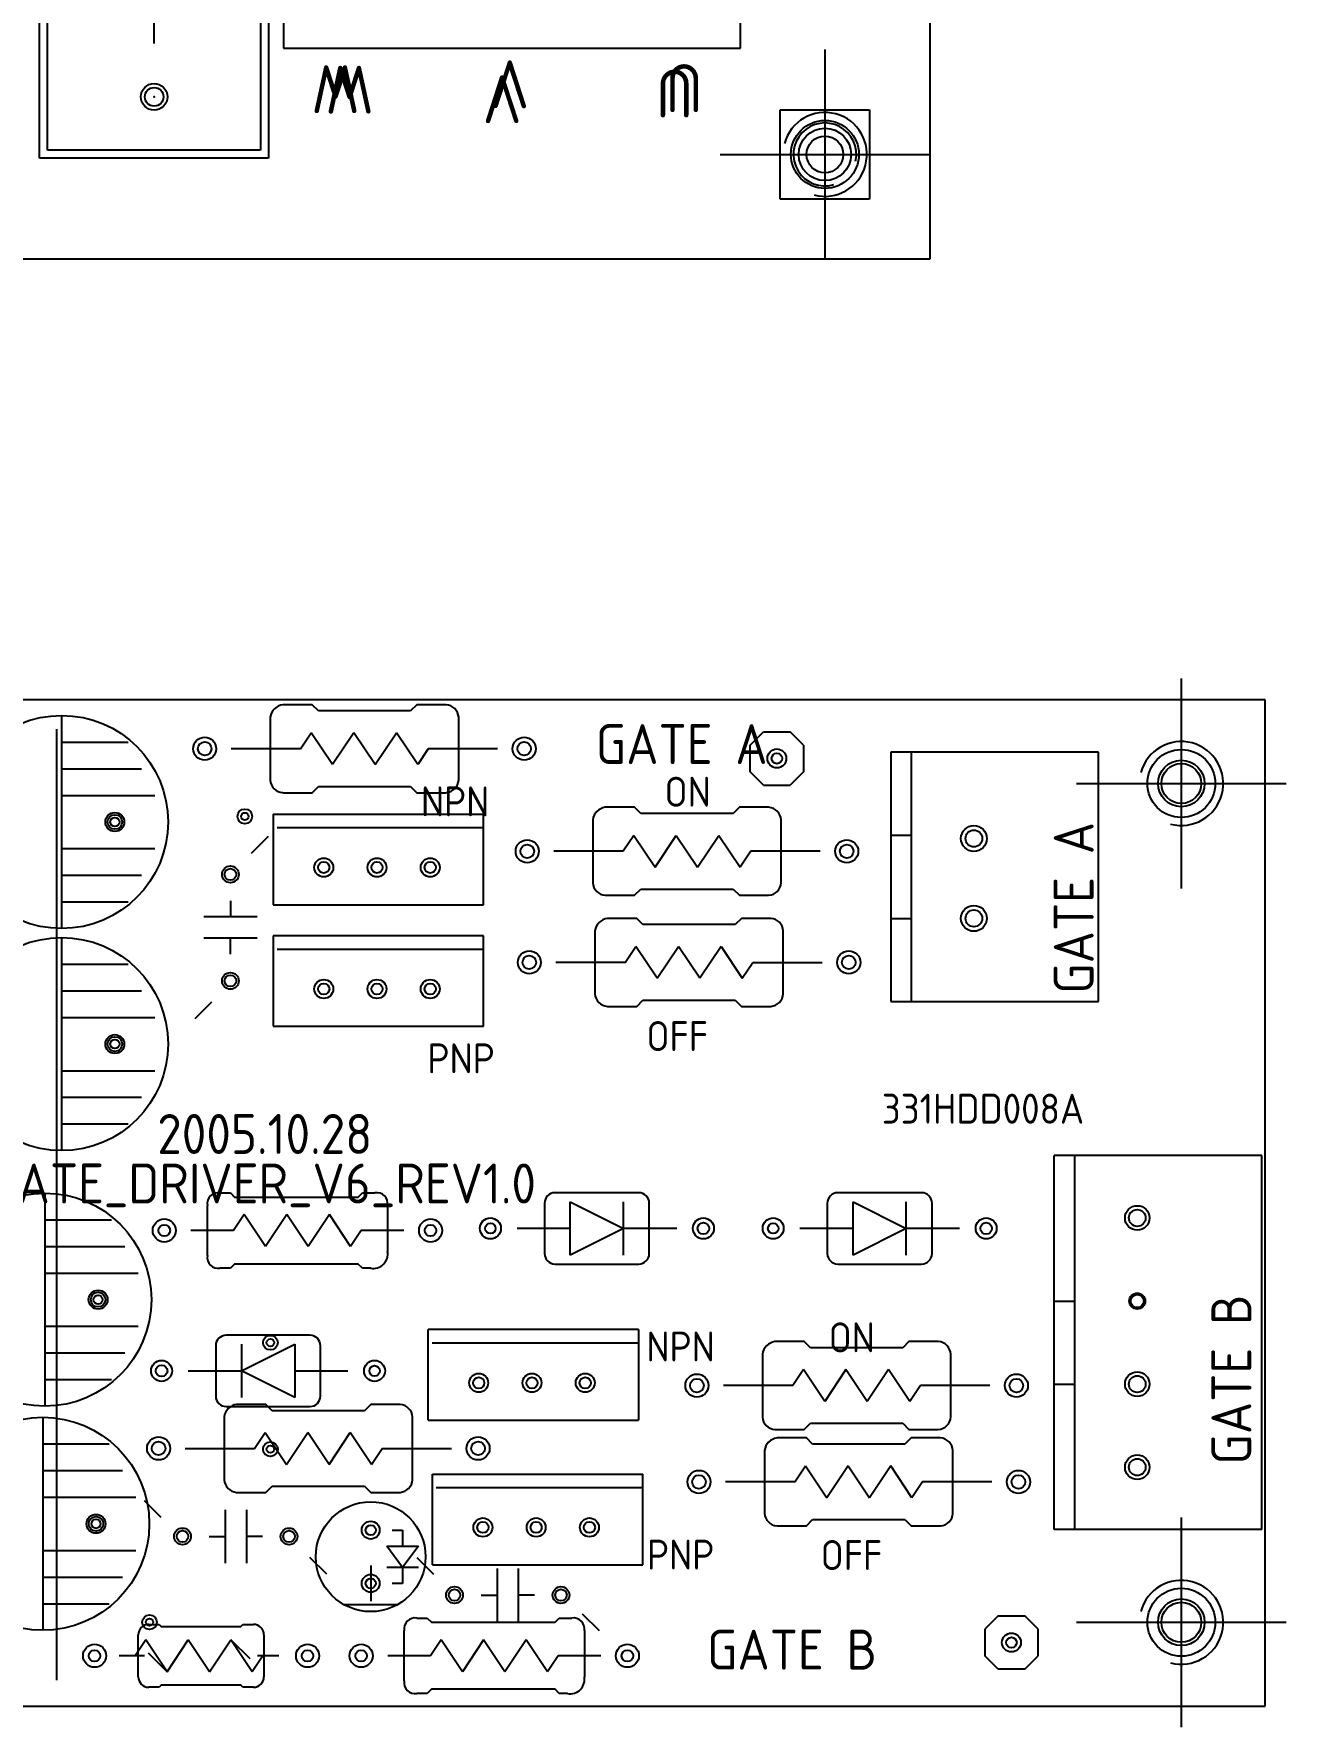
# Model space of a CAD drawing. Header units: millimetres. Extents: x 24815 to 36799, y -9299 to 5469.
# Drawn here: x 34590.4 to 34650.1, y 533.3 to 614 of the extents above; entities that cross this region are included whole.
import ezdxf

# ---------------------------------------------------------------- set-up
doc = ezdxf.new("R2010")
doc.units = ezdxf.units.MM
doc.linetypes.add('CENTER', pattern=[50.8, 31.75, -6.35, 6.35, -6.35])
doc.layers.add('CENTER', color=1, linetype='CENTER')
doc.layers.add('THIN', color=3, linetype='Continuous')
doc.styles.get("Standard").update_dxf_attribs({"font": 'ISOCP.SHX', "bigfont": 'WHGTXT.SHX'})

# ---------------------------------------------------------------- blocks, each defined once
blk = doc.blocks.new('GATE BOARD(S)')
for p, q in [((-11600.848, -15889.348), (-11719.838, -15889.348)), ((-11646.307, -15889.582), (-11647.706, -15889.582)), ((-11646.007, -15889.881), (-11646.307, -15889.582)), ((-11641.611, -15889.881), (-11646.007, -15889.881)), ((-11641.312, -15889.582), (-11641.611, -15889.881)), ((-11639.913, -15889.582), (-11641.312, -15889.582)), ((-11600.848, -15937.337), (-11600.848, -15889.348)), ((-11658.504, -15890.747), (-11658.504, -15936.104)), ((-11658.254, -15890.096), (-11658.254, -15900.256)), ((-11648.305, -15890.181), (-11648.305, -15893.178)), ((-11639.314, -15893.178), (-11639.314, -15890.181)), ((-11658.254, -15891.366), (-11655.079, -15891.366)), ((-11646.857, -15891.68), (-11646.349, -15890.918)), ((-11645.333, -15892.442), (-11646.349, -15890.918)), ((-11644.317, -15890.918), (-11645.333, -15892.442)), ((-11643.301, -15892.442), (-11644.317, -15890.918)), ((-11643.301, -15892.442), (-11642.285, -15890.918)), ((-11641.269, -15892.442), (-11642.285, -15890.918)), ((-11625.406, -15891.51), (-11624.771, -15890.875)), ((-11625.406, -15892.78), (-11625.406, -15891.51)), ((-11624.771, -15890.875), (-11623.501, -15890.875)), ((-11622.866, -15891.51), (-11623.501, -15890.875)), ((-11622.866, -15891.51), (-11622.866, -15892.78)), ((-11646.857, -15891.68), (-11650.159, -15891.68)), ((-11640.761, -15891.68), (-11641.269, -15892.442)), ((-11637.459, -15891.68), (-11640.761, -15891.68)), ((-11608.793, -15891.847), (-11618.699, -15891.847)), ((-11618.699, -15891.847), (-11618.699, -15903.734)), ((-11617.708, -15903.734), (-11617.708, -15891.847)), ((-11608.793, -15903.734), (-11608.793, -15891.847)), ((-11658.254, -15892.636), (-11654.444, -15892.636)), ((-11624.771, -15893.415), (-11625.406, -15892.78)), ((-11622.866, -15892.78), (-11623.501, -15893.415)), ((-11658.254, -15893.906), (-11653.809, -15893.906)), ((-11647.706, -15893.778), (-11646.307, -15893.778)), ((-11646.307, -15893.778), (-11646.007, -15893.478)), ((-11646.007, -15893.478), (-11641.611, -15893.478)), ((-11641.611, -15893.478), (-11641.312, -15893.778)), ((-11641.312, -15893.778), (-11639.913, -15893.778)), ((-11624.771, -15893.415), (-11623.501, -15893.415)), ((-11648.163, -15894.805), (-11638.13, -15894.805)), ((-11648.163, -15894.805), (-11648.163, -15899.123)), ((-11638.13, -15899.123), (-11638.13, -15894.805)), ((-11630.921, -15894.477), (-11632.32, -15894.477)), ((-11630.622, -15894.777), (-11630.921, -15894.477)), ((-11626.226, -15894.777), (-11630.622, -15894.777)), ((-11625.926, -15894.477), (-11626.226, -15894.777)), ((-11624.527, -15894.477), (-11625.926, -15894.477)), ((-11647.972, -15895.44), (-11638.13, -15895.44)), ((-11632.92, -15895.076), (-11632.92, -15898.074)), ((-11623.928, -15898.074), (-11623.928, -15895.076)), ((-11648.405, -15895.876), (-11649.204, -15896.675)), ((-11630.964, -15895.813), (-11631.472, -15896.575)), ((-11630.964, -15895.813), (-11629.948, -15897.337)), ((-11629.948, -15897.337), (-11628.932, -15895.813)), ((-11628.932, -15895.813), (-11627.916, -15897.337)), ((-11627.916, -15897.337), (-11626.9, -15895.813)), ((-11626.9, -15895.813), (-11625.884, -15897.337)), ((-11618.699, -15895.81), (-11617.708, -15895.81)), ((-11658.254, -15896.446), (-11653.809, -15896.446)), ((-11631.472, -15896.575), (-11634.774, -15896.575)), ((-11625.376, -15896.575), (-11625.884, -15897.337)), ((-11622.074, -15896.575), (-11625.376, -15896.575)), ((-11658.254, -15897.716), (-11654.444, -15897.716)), ((-11632.32, -15898.673), (-11630.921, -15898.673)), ((-11630.921, -15898.673), (-11630.622, -15898.373)), ((-11630.622, -15898.373), (-11626.226, -15898.373)), ((-11626.226, -15898.373), (-11625.926, -15898.673)), ((-11625.926, -15898.673), (-11624.527, -15898.673)), ((-11658.254, -15898.986), (-11655.079, -15898.986)), ((-11650.203, -15898.944), (-11650.203, -15899.706)), ((-11648.163, -15899.123), (-11638.13, -15899.123)), ((-11648.933, -15899.706), (-11651.473, -15899.706)), ((-11632.82, -15900.371), (-11632.82, -15903.369)), ((-11630.822, -15899.772), (-11632.22, -15899.772)), ((-11630.522, -15900.072), (-11630.822, -15899.772)), ((-11626.126, -15900.072), (-11630.522, -15900.072)), ((-11625.826, -15899.772), (-11626.126, -15900.072)), ((-11624.428, -15899.772), (-11625.826, -15899.772)), ((-11623.828, -15903.369), (-11623.828, -15900.371)), ((-11618.699, -15899.772), (-11617.708, -15899.772)), ((-11658.254, -15900.686), (-11658.254, -15910.846)), ((-11648.933, -15900.722), (-11651.473, -15900.722)), ((-11650.203, -15901.484), (-11650.203, -15900.722)), ((-11638.13, -15900.6), (-11648.163, -15900.6)), ((-11648.163, -15900.6), (-11648.163, -15904.918)), ((-11647.972, -15901.235), (-11638.13, -15901.235)), ((-11638.13, -15904.918), (-11638.13, -15900.6)), ((-11631.372, -15901.87), (-11630.864, -15901.108)), ((-11629.848, -15902.632), (-11630.864, -15901.108)), ((-11629.848, -15902.632), (-11628.832, -15901.108)), ((-11627.816, -15902.632), (-11628.832, -15901.108)), ((-11626.8, -15901.108), (-11627.816, -15902.632)), ((-11626.8, -15901.108), (-11625.784, -15902.632)), ((-11658.254, -15901.956), (-11655.079, -15901.956)), ((-11631.372, -15901.87), (-11634.674, -15901.87)), ((-11625.784, -15902.632), (-11625.276, -15901.87)), ((-11625.276, -15901.87), (-11621.974, -15901.87)), ((-11658.254, -15903.226), (-11654.444, -15903.226)), ((-11630.822, -15903.968), (-11630.522, -15903.668)), ((-11630.522, -15903.668), (-11626.126, -15903.668)), ((-11626.126, -15903.668), (-11625.826, -15903.968)), ((-11658.254, -15904.496), (-11653.809, -15904.496)), ((-11651.103, -15903.768), (-11651.902, -15904.568)), ((-11632.22, -15903.968), (-11630.822, -15903.968)), ((-11625.826, -15903.968), (-11624.428, -15903.968)), ((-11618.699, -15903.734), (-11608.793, -15903.734)), ((-11648.163, -15904.918), (-11638.13, -15904.918)), ((-11658.254, -15907.036), (-11653.809, -15907.036)), ((-11658.254, -15908.306), (-11654.444, -15908.306)), ((-11658.254, -15909.576), (-11655.079, -15909.576)), ((-11601, -15911.087), (-11610.906, -15911.087)), ((-11610.906, -15928.918), (-11610.906, -15911.087)), ((-11609.916, -15928.918), (-11609.916, -15911.087)), ((-11601, -15928.918), (-11601, -15911.087)), ((-11659.053, -15912.875), (-11659.053, -15923.035)), ((-11650.703, -15912.86), (-11650.203, -15912.86)), ((-11650.203, -15912.86), (-11650.004, -15913.06)), ((-11650.004, -15913.06), (-11644.109, -15913.06)), ((-11644.109, -15913.06), (-11643.909, -15912.86)), ((-11643.909, -15912.86), (-11643.31, -15912.86)), ((-11635.217, -15913.359), (-11635.217, -15915.757)), ((-11630.722, -15912.86), (-11634.718, -15912.86)), ((-11633.99, -15915.828), (-11633.99, -15913.288)), ((-11633.99, -15913.288), (-11631.45, -15914.558)), ((-11631.45, -15915.828), (-11631.45, -15913.288)), ((-11630.222, -15915.757), (-11630.222, -15913.359)), ((-11621.73, -15913.359), (-11621.73, -15915.757)), ((-11617.234, -15912.86), (-11621.231, -15912.86)), ((-11620.502, -15913.288), (-11617.962, -15914.558)), ((-11620.502, -15915.828), (-11620.502, -15913.288)), ((-11617.962, -15915.828), (-11617.962, -15913.288)), ((-11616.735, -15915.757), (-11616.735, -15913.359)), ((-11659.053, -15914.145), (-11655.878, -15914.145)), ((-11651.302, -15915.857), (-11651.302, -15913.459)), ((-11649.546, -15913.896), (-11650.054, -15914.658)), ((-11648.53, -15915.42), (-11649.546, -15913.896)), ((-11647.514, -15913.896), (-11648.53, -15915.42)), ((-11646.498, -15915.42), (-11647.514, -15913.896)), ((-11645.482, -15913.896), (-11646.498, -15915.42)), ((-11644.466, -15915.42), (-11645.482, -15913.896)), ((-11642.71, -15913.459), (-11642.71, -15915.657)), ((-11650.054, -15914.658), (-11652.086, -15914.658)), ((-11643.958, -15914.658), (-11644.466, -15915.42)), ((-11641.926, -15914.658), (-11643.958, -15914.658)), ((-11633.99, -15914.558), (-11636.53, -15914.558)), ((-11631.45, -15914.558), (-11633.99, -15915.828)), ((-11628.91, -15914.558), (-11631.45, -15914.558)), ((-11620.502, -15914.558), (-11623.042, -15914.558)), ((-11617.962, -15914.558), (-11620.502, -15915.828)), ((-11615.422, -15914.558), (-11617.962, -15914.558)), ((-11659.053, -15915.415), (-11655.243, -15915.415)), ((-11650.203, -15916.456), (-11650.703, -15916.456)), ((-11650.004, -15916.257), (-11650.203, -15916.456)), ((-11644.109, -15916.257), (-11650.004, -15916.257)), ((-11643.909, -15916.456), (-11644.109, -15916.257)), ((-11643.51, -15916.456), (-11643.909, -15916.456)), ((-11634.718, -15916.257), (-11630.722, -15916.257)), ((-11621.231, -15916.257), (-11617.234, -15916.257)), ((-11659.053, -15916.685), (-11654.608, -15916.685)), ((-11610.906, -15918.021), (-11609.916, -15918.021)), ((-11659.053, -15919.225), (-11654.608, -15919.225)), ((-11646.407, -15919.653), (-11650.403, -15919.653)), ((-11640.77, -15923.701), (-11640.77, -15919.383)), ((-11630.737, -15919.383), (-11640.77, -15919.383)), ((-11630.737, -15919.383), (-11630.737, -15923.701)), ((-11659.053, -15920.495), (-11655.243, -15920.495)), ((-11650.903, -15920.153), (-11650.903, -15922.551)), ((-11649.675, -15920.082), (-11649.675, -15922.622)), ((-11649.675, -15921.352), (-11647.135, -15920.082)), ((-11647.135, -15920.082), (-11647.135, -15922.622)), ((-11645.907, -15922.551), (-11645.907, -15920.153)), ((-11640.579, -15920.018), (-11630.737, -15920.018)), ((-11624.827, -15920.553), (-11624.827, -15923.55)), ((-11622.829, -15919.953), (-11624.228, -15919.953)), ((-11622.529, -15920.253), (-11622.829, -15919.953)), ((-11618.133, -15920.253), (-11622.529, -15920.253)), ((-11617.834, -15919.953), (-11618.133, -15920.253)), ((-11616.435, -15919.953), (-11617.834, -15919.953)), ((-11615.836, -15923.55), (-11615.836, -15920.553)), ((-11652.215, -15921.352), (-11649.675, -15921.352)), ((-11647.135, -15922.622), (-11649.675, -15921.352)), ((-11647.135, -15921.352), (-11644.595, -15921.352)), ((-11622.871, -15921.289), (-11623.379, -15922.051)), ((-11621.855, -15922.813), (-11622.871, -15921.289)), ((-11620.839, -15921.289), (-11621.855, -15922.813)), ((-11619.823, -15922.813), (-11620.839, -15921.289)), ((-11618.807, -15921.289), (-11619.823, -15922.813)), ((-11617.791, -15922.813), (-11618.807, -15921.289)), ((-11659.053, -15921.765), (-11655.878, -15921.765)), ((-11623.379, -15922.051), (-11626.681, -15922.051)), ((-11617.283, -15922.051), (-11617.791, -15922.813)), ((-11613.981, -15922.051), (-11617.283, -15922.051)), ((-11610.906, -15921.983), (-11609.916, -15921.983)), ((-11650.403, -15923.05), (-11646.407, -15923.05)), ((-11648.505, -15922.95), (-11649.904, -15922.95)), ((-11648.205, -15923.25), (-11648.505, -15922.95)), ((-11643.51, -15922.95), (-11643.809, -15923.25)), ((-11642.111, -15922.95), (-11643.51, -15922.95)), ((-11659.153, -15923.565), (-11659.153, -15933.725)), ((-11650.503, -15923.55), (-11650.503, -15926.547)), ((-11643.809, -15923.25), (-11648.205, -15923.25)), ((-11641.512, -15926.547), (-11641.512, -15923.55)), ((-11640.77, -15923.701), (-11630.737, -15923.701)), ((-11622.829, -15924.149), (-11622.529, -15923.85)), ((-11622.529, -15923.85), (-11618.133, -15923.85)), ((-11618.133, -15923.85), (-11617.834, -15924.149)), ((-11649.055, -15925.048), (-11648.547, -15924.286)), ((-11648.547, -15924.286), (-11647.531, -15925.81)), ((-11647.531, -15925.81), (-11646.515, -15924.286)), ((-11645.499, -15925.81), (-11646.515, -15924.286)), ((-11645.499, -15925.81), (-11644.483, -15924.286)), ((-11643.467, -15925.81), (-11644.483, -15924.286)), ((-11624.228, -15924.149), (-11622.829, -15924.149)), ((-11622.729, -15924.549), (-11624.128, -15924.549)), ((-11622.429, -15924.849), (-11622.729, -15924.549)), ((-11617.734, -15924.549), (-11618.033, -15924.849)), ((-11617.834, -15924.149), (-11616.435, -15924.149)), ((-11616.335, -15924.549), (-11617.734, -15924.549)), ((-11659.153, -15924.835), (-11655.978, -15924.835)), ((-11652.357, -15925.048), (-11649.055, -15925.048)), ((-11643.467, -15925.81), (-11642.959, -15925.048)), ((-11642.959, -15925.048), (-11639.657, -15925.048)), ((-11624.727, -15925.148), (-11624.727, -15928.146)), ((-11618.033, -15924.849), (-11622.429, -15924.849)), ((-11615.736, -15928.146), (-11615.736, -15925.148)), ((-11659.153, -15926.105), (-11655.343, -15926.105)), ((-11640.57, -15930.594), (-11640.57, -15926.276)), ((-11640.57, -15926.276), (-11630.537, -15926.276)), ((-11630.537, -15930.594), (-11630.537, -15926.276)), ((-11623.279, -15926.647), (-11622.771, -15925.885)), ((-11622.771, -15925.885), (-11621.755, -15927.409)), ((-11620.739, -15925.885), (-11621.755, -15927.409)), ((-11620.739, -15925.885), (-11619.723, -15927.409)), ((-11618.707, -15925.885), (-11619.723, -15927.409)), ((-11617.691, -15927.409), (-11618.707, -15925.885)), ((-11648.505, -15927.146), (-11648.205, -15926.847)), ((-11648.205, -15926.847), (-11643.809, -15926.847)), ((-11643.809, -15926.847), (-11643.51, -15927.146)), ((-11640.38, -15926.911), (-11630.537, -15926.911)), ((-11623.279, -15926.647), (-11626.581, -15926.647)), ((-11617.183, -15926.647), (-11617.691, -15927.409)), ((-11613.881, -15926.647), (-11617.183, -15926.647)), ((-11659.153, -15927.375), (-11654.708, -15927.375)), ((-11653.5, -15928.345), (-11654.3, -15927.546)), ((-11649.904, -15927.146), (-11648.505, -15927.146)), ((-11643.51, -15927.146), (-11642.111, -15927.146)), ((-11650.454, -15927.975), (-11650.454, -15930.515)), ((-11649.438, -15927.975), (-11649.438, -15930.515)), ((-11624.128, -15928.745), (-11622.729, -15928.745)), ((-11622.729, -15928.745), (-11622.429, -15928.445)), ((-11622.429, -15928.445), (-11618.033, -15928.445)), ((-11618.033, -15928.445), (-11617.734, -15928.745)), ((-11617.734, -15928.745), (-11616.335, -15928.745)), ((-11651.216, -15929.245), (-11650.454, -15929.245)), ((-11648.676, -15929.245), (-11649.438, -15929.245)), ((-11642.494, -15928.945), (-11641.986, -15928.945)), ((-11641.986, -15928.945), (-11641.986, -15929.707)), ((-11601, -15928.918), (-11610.906, -15928.918)), ((-11659.153, -15929.915), (-11654.708, -15929.915)), ((-11645.608, -15931.043), (-11646.407, -15930.244)), ((-11642.748, -15929.707), (-11641.224, -15929.707)), ((-11641.986, -15930.723), (-11642.748, -15929.707)), ((-11641.224, -15929.707), (-11641.986, -15930.723)), ((-11641.312, -15930.244), (-11640.512, -15931.043)), ((-11643.51, -15930.634), (-11643.51, -15932.336)), ((-11641.224, -15930.723), (-11642.748, -15930.723)), ((-11641.986, -15930.723), (-11641.986, -15931.485)), ((-11640.57, -15930.594), (-11630.537, -15930.594)), ((-11637.481, -15930.772), (-11637.481, -15933.312)), ((-11636.465, -15933.312), (-11636.465, -15930.772)), ((-11659.153, -15931.185), (-11655.343, -15931.185)), ((-11641.986, -15931.485), (-11642.494, -15931.485)), ((-11659.153, -15932.455), (-11655.978, -15932.455)), ((-11644.78, -15932.501), (-11642.24, -15932.501)), ((-11638.243, -15932.042), (-11637.481, -15932.042)), ((-11635.703, -15932.042), (-11636.465, -15932.042)), ((-11654.1, -15933.441), (-11653.6, -15933.441)), ((-11653.6, -15933.441), (-11653.5, -15933.54)), ((-11653.5, -15933.54), (-11649.704, -15933.54)), ((-11649.704, -15933.54), (-11649.604, -15933.441)), ((-11649.604, -15933.441), (-11649.104, -15933.441)), ((-11641.312, -15933.141), (-11640.812, -15933.141)), ((-11640.812, -15933.141), (-11640.612, -15933.341)), ((-11640.612, -15933.341), (-11634.718, -15933.341)), ((-11634.718, -15933.341), (-11634.518, -15933.141)), ((-11634.518, -15933.141), (-11633.919, -15933.141)), ((-11633.419, -15932.941), (-11632.62, -15933.74)), ((-11613.582, -15933.036), (-11614.217, -15933.671)), ((-11613.582, -15933.036), (-11612.312, -15933.036)), ((-11611.677, -15933.671), (-11612.312, -15933.036)), ((-11654.242, -15934.177), (-11654.75, -15934.939)), ((-11654.599, -15935.938), (-11654.599, -15933.94)), ((-11653.226, -15935.701), (-11654.242, -15934.177)), ((-11653.226, -15935.701), (-11652.21, -15934.177)), ((-11651.194, -15935.701), (-11652.21, -15934.177)), ((-11651.194, -15935.701), (-11650.178, -15934.177)), ((-11649.162, -15935.701), (-11650.178, -15934.177)), ((-11650.178, -15934.177), (-11649.279, -15935.076)), ((-11648.605, -15933.94), (-11648.605, -15935.938)), ((-11641.911, -15936.138), (-11641.911, -15933.74)), ((-11640.155, -15934.177), (-11640.663, -15934.939)), ((-11639.139, -15935.701), (-11640.155, -15934.177)), ((-11638.123, -15934.177), (-11639.139, -15935.701)), ((-11637.107, -15935.701), (-11638.123, -15934.177)), ((-11636.091, -15934.177), (-11637.107, -15935.701)), ((-11635.075, -15935.701), (-11636.091, -15934.177)), ((-11633.319, -15933.74), (-11633.319, -15935.938)), ((-11614.217, -15933.671), (-11614.217, -15934.941)), ((-11611.677, -15934.941), (-11611.677, -15933.671)), ((-11654.3, -15934.939), (-11655.512, -15934.939)), ((-11654.125, -15934.802), (-11653.226, -15935.701)), ((-11648.654, -15934.939), (-11649.162, -15935.701)), ((-11647.892, -15934.939), (-11648.905, -15934.939)), ((-11640.663, -15934.939), (-11642.695, -15934.939)), ((-11634.567, -15934.939), (-11635.075, -15935.701)), ((-11632.535, -15934.939), (-11634.567, -15934.939)), ((-11613.582, -15935.576), (-11614.217, -15934.941)), ((-11612.312, -15935.576), (-11611.677, -15934.941)), ((-11612.312, -15935.576), (-11613.582, -15935.576)), ((-11653.6, -15936.438), (-11654.1, -15936.438)), ((-11653.5, -15936.338), (-11653.6, -15936.438)), ((-11649.704, -15936.338), (-11653.5, -15936.338)), ((-11649.604, -15936.438), (-11649.704, -15936.338)), ((-11649.104, -15936.438), (-11649.604, -15936.438)), ((-11640.812, -15936.738), (-11641.312, -15936.738)), ((-11640.612, -15936.538), (-11640.812, -15936.738)), ((-11634.718, -15936.538), (-11640.612, -15936.538)), ((-11634.518, -15936.738), (-11634.718, -15936.538)), ((-11634.118, -15936.738), (-11634.518, -15936.738)), ((-11719.838, -15937.337), (-11600.848, -15937.337))]:
    blk.add_line(p, q)
for centre, radius in [((-11658.254, -15895.176), 5.08), ((-11651.429, -15891.68), 0.55), ((-11651.429, -15891.68), 0.325), ((-11636.189, -15891.68), 0.55), ((-11636.189, -15891.68), 0.325), ((-11624.136, -15892.145), 0.45), ((-11624.136, -15892.145), 0.25), ((-11604.843, -15893.341), 1.111), ((-11604.843, -15893.341), 0.952), ((-11655.714, -15895.176), 0.451), ((-11655.714, -15895.176), 0.349), ((-11649.514, -15894.91), 0.349), ((-11649.514, -15894.91), 0.178), ((-11655.714, -15895.176), 0.216), ((-11614.737, -15895.962), 0.616), ((-11614.737, -15895.962), 0.4), ((-11636.044, -15896.575), 0.55), ((-11636.044, -15896.575), 0.325), ((-11620.804, -15896.575), 0.55), ((-11620.804, -15896.575), 0.325), ((-11645.75, -15897.345), 0.451), ((-11645.75, -15897.345), 0.267), ((-11643.21, -15897.345), 0.451), ((-11643.21, -15897.345), 0.267), ((-11640.67, -15897.345), 0.451), ((-11640.67, -15897.345), 0.267), ((-11650.203, -15897.674), 0.4), ((-11650.203, -15897.674), 0.275), ((-11614.737, -15899.772), 0.616), ((-11614.737, -15899.772), 0.4), ((-11658.254, -15905.766), 5.08), ((-11635.944, -15901.87), 0.55), ((-11635.944, -15901.87), 0.325), ((-11620.704, -15901.87), 0.55), ((-11620.704, -15901.87), 0.325), ((-11650.203, -15902.754), 0.4), ((-11650.203, -15902.754), 0.275), ((-11645.75, -15903.14), 0.451), ((-11645.75, -15903.14), 0.267), ((-11643.21, -15903.14), 0.451), ((-11643.21, -15903.14), 0.267), ((-11640.67, -15903.14), 0.451), ((-11640.67, -15903.14), 0.267), ((-11655.714, -15905.766), 0.451), ((-11655.714, -15905.766), 0.349), ((-11655.714, -15905.766), 0.216), ((-11659.053, -15917.955), 5.08), ((-11653.356, -15914.658), 0.55), ((-11640.656, -15914.658), 0.55), ((-11637.8, -15914.558), 0.5), ((-11627.64, -15914.558), 0.5), ((-11624.312, -15914.558), 0.5), ((-11614.152, -15914.558), 0.5), ((-11606.944, -15914.059), 0.584), ((-11606.944, -15914.059), 0.4), ((-11653.356, -15914.658), 0.275), ((-11640.656, -15914.658), 0.275), ((-11637.8, -15914.558), 0.25), ((-11627.64, -15914.558), 0.275), ((-11624.312, -15914.558), 0.25), ((-11614.152, -15914.558), 0.275), ((-11656.513, -15917.955), 0.451), ((-11656.513, -15917.955), 0.349), ((-11656.513, -15917.955), 0.216), ((-11606.944, -15918.021), 0.381), ((-11606.944, -15918.021), 0.311), ((-11648.295, -15920.006), 0.349), ((-11648.295, -15920.006), 0.178), ((-11653.485, -15921.352), 0.5), ((-11653.485, -15921.352), 0.275), ((-11643.325, -15921.352), 0.5), ((-11643.325, -15921.352), 0.25), ((-11638.357, -15921.923), 0.451), ((-11635.817, -15921.923), 0.451), ((-11633.277, -15921.923), 0.451), ((-11606.944, -15921.983), 0.584), ((-11638.357, -15921.923), 0.267), ((-11635.817, -15921.923), 0.267), ((-11633.277, -15921.923), 0.267), ((-11627.951, -15922.051), 0.55), ((-11627.951, -15922.051), 0.325), ((-11612.711, -15922.051), 0.55), ((-11612.711, -15922.051), 0.325), ((-11606.944, -15921.983), 0.4), ((-11659.153, -15928.645), 5.08), ((-11653.627, -15925.048), 0.55), ((-11638.387, -15925.048), 0.55), ((-11653.627, -15925.048), 0.325), ((-11648.295, -15925.086), 0.349), ((-11648.295, -15925.086), 0.178), ((-11638.387, -15925.048), 0.325), ((-11606.944, -15925.946), 0.584), ((-11627.851, -15926.647), 0.55), ((-11627.851, -15926.647), 0.325), ((-11612.611, -15926.647), 0.55), ((-11612.611, -15926.647), 0.325), ((-11606.944, -15925.946), 0.4), ((-11643.51, -15930.215), 2.618), ((-11656.613, -15928.645), 0.451), ((-11656.613, -15928.645), 0.349), ((-11656.613, -15928.645), 0.216), ((-11643.51, -15928.945), 0.425), ((-11643.51, -15928.945), 0.241), ((-11638.157, -15928.816), 0.451), ((-11638.157, -15928.816), 0.267), ((-11635.617, -15928.816), 0.451), ((-11635.617, -15928.816), 0.267), ((-11633.077, -15928.816), 0.451), ((-11633.077, -15928.816), 0.267), ((-11652.486, -15929.245), 0.4), ((-11652.486, -15929.245), 0.275), ((-11647.406, -15929.245), 0.4), ((-11647.406, -15929.245), 0.275), ((-11643.51, -15931.485), 0.425), ((-11643.51, -15931.485), 0.241), ((-11639.513, -15932.042), 0.4), ((-11639.513, -15932.042), 0.275), ((-11634.433, -15932.042), 0.4), ((-11634.433, -15932.042), 0.275), ((-11604.843, -15933.341), 1.111), ((-11604.843, -15933.341), 0.952), ((-11654.061, -15933.337), 0.349), ((-11654.061, -15933.337), 0.178), ((-11656.682, -15934.939), 0.55), ((-11646.522, -15934.939), 0.55), ((-11643.965, -15934.939), 0.55), ((-11631.265, -15934.939), 0.55), ((-11612.947, -15934.306), 0.45), ((-11612.947, -15934.306), 0.25), ((-11656.682, -15934.939), 0.275), ((-11646.522, -15934.939), 0.275), ((-11643.965, -15934.939), 0.275), ((-11631.265, -15934.939), 0.275)]:
    blk.add_circle(centre, radius)
for centre, radius, start, end in [((-11647.606, -15890.281), 0.706, 98.1301, 171.8699), ((-11639.963, -15890.231), 0.651, 4.39871, 85.60129), ((-11647.656, -15893.128), 0.651, 184.39871, 265.60129), ((-11639.963, -15893.128), 0.651, 274.39871, 355.60129), ((-11632.22, -15895.176), 0.706, 98.1301, 171.8699), ((-11624.577, -15895.126), 0.651, 4.39871, 85.60129), ((-11632.27, -15898.024), 0.651, 184.39871, 265.60129), ((-11624.577, -15898.024), 0.651, 274.39871, 355.60129), ((-11632.12, -15900.471), 0.706, 98.1301, 171.8699), ((-11624.477, -15900.421), 0.651, 4.39871, 85.60129), ((-11632.17, -15903.319), 0.651, 184.39871, 265.60129), ((-11624.477, -15903.319), 0.651, 274.39871, 355.60129), ((-11650.786, -15913.376), 0.523, 80.81992, 189.18008), ((-11643.226, -15913.376), 0.523, 350.81992, 99.18008), ((-11634.718, -15913.359), 0.5, 90, 180), ((-11630.722, -15913.359), 0.5, 0, 90), ((-11621.231, -15913.359), 0.5, 90, 180), ((-11617.234, -15913.359), 0.5, 0, 90), ((-11643.385, -15915.782), 0.686, 259.50852, 10.49148), ((-11634.718, -15915.757), 0.5, 180, 270), ((-11630.722, -15915.757), 0.5, 270, 0), ((-11621.231, -15915.757), 0.5, 180, 270), ((-11617.234, -15915.757), 0.5, 270, 0), ((-11650.786, -15915.94), 0.523, 170.81992, 279.18008), ((-11650.403, -15920.153), 0.5, 90, 180), ((-11646.407, -15920.153), 0.5, 0, 90), ((-11624.128, -15920.653), 0.706, 98.1301, 171.8699), ((-11616.485, -15920.603), 0.651, 4.39871, 85.60129), ((-11650.403, -15922.551), 0.5, 180, 270), ((-11649.804, -15923.65), 0.706, 98.1301, 171.8699), ((-11646.407, -15922.551), 0.5, 270, 0), ((-11642.161, -15923.6), 0.651, 4.39871, 85.60129), ((-11624.178, -15923.5), 0.651, 184.39871, 265.60129), ((-11616.485, -15923.5), 0.651, 274.39871, 355.60129), ((-11624.028, -15925.248), 0.706, 98.1301, 171.8699), ((-11616.385, -15925.198), 0.651, 4.39871, 85.60129), ((-11649.854, -15926.497), 0.651, 184.39871, 265.60129), ((-11642.161, -15926.497), 0.651, 274.39871, 355.60129), ((-11624.078, -15928.096), 0.651, 184.39871, 265.60129), ((-11616.385, -15928.096), 0.651, 274.39871, 355.60129), ((-11654.1, -15933.94), 0.5, 90, 180), ((-11649.104, -15933.94), 0.5, 0, 90), ((-11641.395, -15933.657), 0.523, 80.81992, 189.18008), ((-11633.835, -15933.657), 0.523, 350.81992, 99.18008), ((-11654.1, -15935.938), 0.5, 180, 270), ((-11649.104, -15935.938), 0.5, 270, 0), ((-11633.994, -15936.063), 0.686, 259.50852, 10.49148), ((-11641.395, -15936.221), 0.523, 170.81992, 279.18008)]:
    blk.add_arc(centre, radius, start, end)
for s, height, p in [('GATE A', 1.905, (-11632.774, -15892.413)), ('ON', 1.4287, (-11629.497, -15894.45)), ('NPN', 1.4287, (-11641.114, -15894.912)), ('OFF', 1.4287, (-11630.359, -15906.102)), ('PNP', 1.4287, (-11640.804, -15907.163)), ('331HDD008A', 1.4287, (-11619.132, -15909.563)), ('2005.10.28', 1.905, (-11653.692, -15911.007)), ('GATE_DRIVER_V6_REV1.0', 1.905, (-11661.804, -15913.368)), ('ON', 1.4287, (-11621.667, -15920.471)), ('NPN', 1.4287, (-11630.359, -15920.907)), ('PNP', 1.4287, (-11630.332, -15930.831)), ('OFF', 1.4287, (-11622.048, -15930.851)), ('GATE B', 1.905, (-11627.469, -15935.598))]:
    blk.add_text(s, height=height).set_placement(p)
for s, p in [('GATE A', (-11609.024, -15903.37)), ('GATE B', (-11601.504, -15925.82))]:
    blk.add_text(s, height=1.905, rotation=90).set_placement(p)
blk = doc.blocks.new('INRSH BOARD(S)')
for p, q in [((-12216.338, -15666.336), (-12216.338, -15808.324)), ((-12258.796, -15803.51), (-12258.796, -15749.408)), ((-12247.874, -15749.408), (-12247.874, -15803.51)), ((-12258.415, -15803.129), (-12258.415, -15749.789)), ((-12248.255, -15749.789), (-12248.255, -15803.129)), ((-12253.335, -15798.049), (-12253.335, -15784.714)), ((-12247.159, -15788.363), (-12247.159, -15798.269)), ((-12247.159, -15788.363), (-12247.159, -15798.269)), ((-12225.366, -15798.269), (-12225.366, -15788.363)), ((-12225.366, -15798.269), (-12225.366, -15788.363)), ((-12247.159, -15798.269), (-12225.366, -15798.269)), ((-12247.159, -15798.269), (-12247.159, -15798.269)), ((-12247.159, -15798.269), (-12225.366, -15798.269)), ((-12221.338, -15800.992), (-12221.338, -15805.68)), ((-12223.472, -15805.47), (-12223.472, -15801.202)), ((-12223.472, -15801.202), (-12219.205, -15801.202)), ((-12219.205, -15801.202), (-12219.205, -15805.47)), ((-12219.205, -15801.202), (-12219.205, -15801.202)), ((-12247.874, -15803.51), (-12258.796, -15803.51)), ((-12248.255, -15803.129), (-12258.415, -15803.129)), ((-12223.683, -15803.336), (-12218.994, -15803.336)), ((-12219.205, -15805.47), (-12223.472, -15805.47)), ((-12216.338, -15808.324), (-12290.332, -15808.324))]:
    blk.add_line(p, q)
for centre, radius in [((-12253.335, -15800.589), 0.635), ((-12253.335, -15800.589), 0.445), ((-12221.338, -15803.336), 0.876)]:
    blk.add_circle(centre, radius)
at = {"color": 3}
blk.add_circle((-12221.338, -15803.336), 1.25, dxfattribs=at)
blk.add_arc((-12221.338, -15803.336), 1.5, 347.60909, 286.20813)
for p in [(-12253.335, -15800.589), (-12221.338, -15803.336)]:
    blk.add_point(p)
for s, p in [('W', (-12243.538, -15799.082)), ('U', (-12227.625, -15799.275)), ('V', (-12235.81, -15799.561))]:
    blk.add_text(s, height=2.286, rotation=180).set_placement(p)
at = {"text_generation_flag": 2}
for s, p in [('W', (-12245.156, -15799.107)), ('V', (-12237.3, -15798.85)), ('U', (-12228.937, -15799.021))]:
    blk.add_text(s, height=2.286, rotation=180, dxfattribs=at).set_placement(p)
blk = doc.blocks.new('A$C4C521A20')
for centre in [(-80, 369), (-63, 339), (-63, 299)]:
    blk.add_circle(centre, 1.621)
at = {"layer": 'CENTER'}
for p, q in [((-80, 374), (-80, 364)), ((-85, 369), (-75, 369)), ((-63, 344), (-63, 334)), ((-68, 339), (-58, 339)), ((-63, 304), (-63, 294)), ((-68, 299), (-58, 299))]:
    blk.add_line(p, q, dxfattribs=at)
at = {"layer": 'THIN'}
for centre in [(-80, 369), (-63, 339), (-63, 299)]:
    blk.add_arc(centre, 2, 255, 165, dxfattribs=at)
blk = doc.blocks.new('A$C55C54E2F')
for name, p in [('A$C4C521A20', (-145, -545)), ('INRSH BOARD(S)', (11996.338, 15627.336)), ('GATE BOARD(S)', (11396.843, 15687.341))]:
    blk.add_blockref(name, p)

msp = doc.modelspace()

# ---------------------------------------------------------------- block references
msp.add_blockref('A$C55C54E2F', (34853.123, 784.29))

doc.saveas('drawing.dxf')
